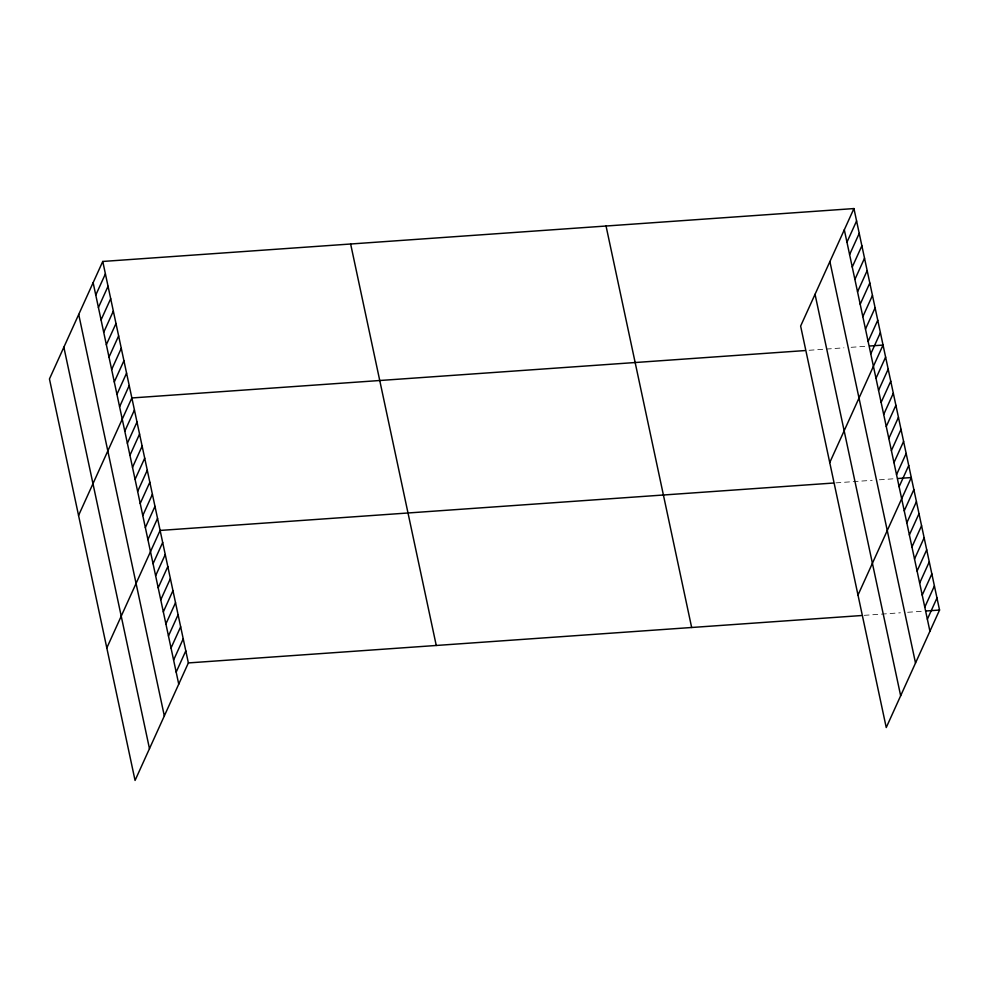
<?xml version="1.0" encoding="UTF-8"?>
<svg xmlns="http://www.w3.org/2000/svg" width="989" height="989" viewBox="0 0 989 989"><rect width="100%" height="100%" fill="white"/><g stroke="black" fill="none" stroke-linecap="round" stroke-linejoin="round"><path stroke-width="0.74" stroke-dasharray="4.95 3.71" d="M809.113 350.279L843.901 347.831M851.158 347.312L867.093 346.199M835.915 482.867L872.162 480.308M879.406 479.801L895.354 478.676M864.163 615.343L900.41 612.797M907.655 612.29L923.602 611.165"/><path stroke-width="1.48" d="M102.757 261.455L49.45 378.96L135.06 780.432L188.367 662.927L102.757 261.455L853.94 208.568L939.55 610.04L886.243 727.545L800.633 326.073L853.94 208.568M95.772 295.081L105.403 273.866M98.418 307.492L108.048 286.278M101.063 319.904L110.694 298.69M103.709 332.304L113.339 311.09M106.355 344.716L115.985 323.502M109 357.128L118.631 335.914M111.646 369.54L121.276 348.326M114.304 381.939L123.922 360.725M116.949 394.351L126.567 373.137M119.595 406.763L129.213 385.549M78.564 515.454L131.858 397.961L804.762 350.588M124.799 431.216L134.43 410.002M127.371 443.257L137.001 422.043M129.942 455.299L139.56 434.084M132.514 467.352L142.132 446.138M135.073 479.393L144.703 458.179M137.644 491.434L147.274 470.22M140.215 503.475L149.834 482.261M142.787 515.529L152.405 494.315M145.358 527.57L154.976 506.356M147.917 539.611L157.548 518.397M106.812 647.943L160.107 530.438L833.01 483.065M153.06 563.693L162.678 542.491M155.632 575.746L165.25 554.532M158.191 587.787L167.821 566.573M160.762 599.829L170.38 578.614M163.333 611.87L172.951 590.656M165.905 623.923L175.523 602.709M168.464 635.964L178.094 614.75M171.035 648.005L180.653 626.791M173.607 660.046L183.225 638.832M176.178 672.1L185.796 650.886M846.955 242.194L856.585 220.98M849.6 254.606L859.231 233.392M852.258 267.018L861.876 245.804M854.904 279.417L864.522 258.216M857.55 291.829L867.168 270.615M860.195 304.241L869.813 283.027M862.841 316.653L872.459 295.439M865.486 329.065L875.104 307.851M868.132 341.465L877.75 320.251M870.777 353.877L880.395 332.663M829.746 462.568L883.041 345.074L869.999 345.989M875.994 378.33L885.612 357.116M878.553 390.371L888.184 369.157M881.125 402.412L890.755 381.21M883.696 414.465L893.314 393.251M886.268 426.506L895.886 405.292M888.827 438.547L898.457 417.333M891.398 450.588L901.028 429.374M893.969 462.642L903.587 441.428M896.541 474.683L906.159 453.469M899.112 486.724L908.73 465.51M857.995 595.057L911.302 477.551L898.247 478.478M904.243 510.819L913.861 489.604M906.814 522.86L916.432 501.646M909.386 534.901L919.004 513.687M911.945 546.942L921.575 525.728M914.516 558.995L924.134 537.781M917.087 571.036L926.705 549.822M919.659 583.077L929.277 561.863M922.218 595.118L931.848 573.904M924.789 607.159L934.407 585.958M927.361 619.213L936.979 597.999M188.367 662.927L861.271 615.554M926.508 610.955L939.55 610.04M844.309 229.782L929.932 631.254M829.895 261.566L915.517 663.026M815.047 294.302L900.658 695.761M606.047 226.024L691.657 627.496M350.638 244.011L436.26 645.471M93.127 282.669L178.737 684.141M78.712 314.453L164.322 715.912M63.865 347.188L149.475 748.648"/></g></svg>
